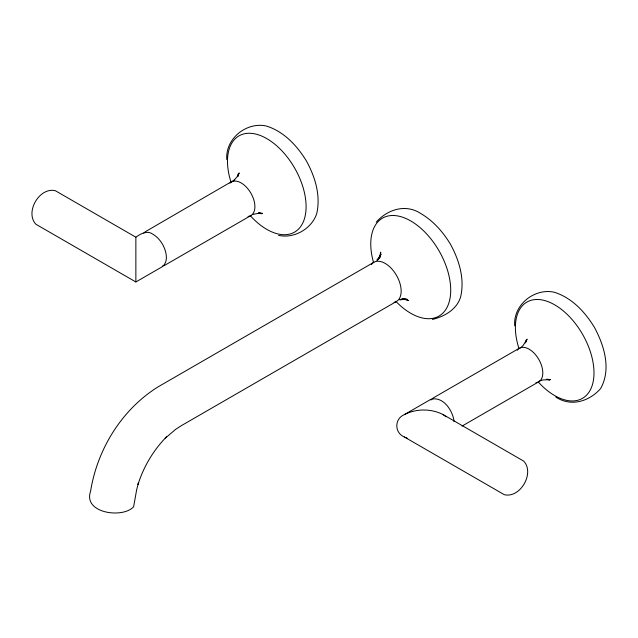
<?xml version="1.0" encoding="UTF-8"?>
<svg xmlns="http://www.w3.org/2000/svg" width="638" height="638" viewBox="0 0 638 638"><rect width="100%" height="100%" fill="white"/><g stroke="black" fill="none" stroke-linecap="round" stroke-linejoin="round"><path stroke-width="0.96" d="M226.801 159.588C225.086 138.717 246.563 121.523 266.429 126.045C283.998 131.548 297.149 145.767 306.479 161.079C315.076 176.822 320.81 195.324 316.799 213.291C312.102 228.603 294.19 238.947 278.575 235.358M238.157 176.16L238.476 173.512L237.488 176.718L239.194 172.938L237.464 176.263L233.851 180.546M380.176 256.691L380.734 252.138L379.155 258.382M514.707 325.811C512.992 304.932 534.461 287.738 554.326 292.26C571.895 297.771 585.046 311.982 594.385 327.294C604.218 345.541 611.515 369.187 600.589 388.59C589.337 401.422 570.898 407.172 555.834 397.043M526.374 339.735L525.385 342.933L527.092 339.153L523.12 345.469L520.393 348.061M379.538 257.545L381.061 254.171L377.074 260.152L379.73 257.68L376.962 260.216M143.797 233.125L145.249 231.777L234.704 179.796L233.596 180.817M376.26 222.136C387.521 209.304 405.959 203.546 421.024 213.674C433.401 221.003 443.027 231.985 450.428 244.187C459.033 259.929 464.759 278.431 460.748 296.399C457.286 309.247 444.598 316.472 432.444 319.447M430.969 400.018L433.146 398L519.404 348.196M404.372 414.612C394.284 418.751 394.284 432.851 404.372 436.998L504.323 494.705C520.273 498.501 534.971 473.029 523.71 461.122L443.155 414.612C431.232 408.472 416.295 408.472 404.372 414.612L430.865 399.316C443.322 395.991 452.956 410.768 454.081 421.686M135.862 237.2C140.703 233.779 146.995 230.071 152.657 234.058C156.812 236.467 160.05 240.119 162.515 244.194C166.079 250.75 169.134 261.117 162.355 266.684L135.862 281.972L35.919 224.265C24.651 212.358 39.357 186.886 55.307 190.69L135.862 237.2L135.862 281.972M250.894 215.564L164.636 265.36L162.746 265.942M373.86 262.282L158.104 386.843C121.77 409.492 97.303 449.224 90.58 491.252C82.733 513.279 122.855 518.814 133.629 506.739L136.684 489.617L138.526 482.711L138.023 484.417C143.654 466.585 153.479 450.069 166.622 436.743L165.21 438.226L175.681 429.318L181.383 425.642L396.477 301.455M462.024 426.104L538.791 381.779M399.819 299.796L403.391 298.672L399.93 299.74L407.1 299.278L403.423 298.911M252.401 214.512L258.821 213.251L262.569 213.427L258.438 213.012L261.708 213.754L259.259 212.709M539.405 380.99L543.01 379.929L550.466 379.642L547.165 379.315M403.296 298.967L408.695 300.578L404.476 298.783M546.343 379.235L549.613 379.977L547.97 379.275M404.372 436.998L407.618 438.434M443.155 414.612L446.058 416.797M379.809 255.886L379.905 257.64M229.967 183.21A19.387 11.197 60 0 1 251.308 193.912A19.387 11.197 60 0 1 248.054 216.441M231.068 182.308A55.578 32.091 60 0 1 261.173 135.838A55.578 32.091 60 0 1 305.69 212.94A55.578 32.091 60 0 1 250.399 215.772M518.973 348.523A55.578 32.091 60 0 1 549.071 302.053A55.578 32.091 60 0 1 593.587 379.155A55.578 32.091 60 0 1 538.297 381.995M517.227 350.222A19.387 11.197 60 0 1 538.791 359.393A19.387 11.197 60 0 1 535.952 382.656M373.413 262.09A56.535 32.642 60 0 1 406.103 218.579A56.535 32.642 60 0 1 450.356 296.136A56.535 32.642 60 0 1 395.767 301.264M371.316 264.634A22.617 13.063 60 0 1 396.102 274.707A22.617 13.063 60 0 1 394.053 302.356"/></g></svg>
